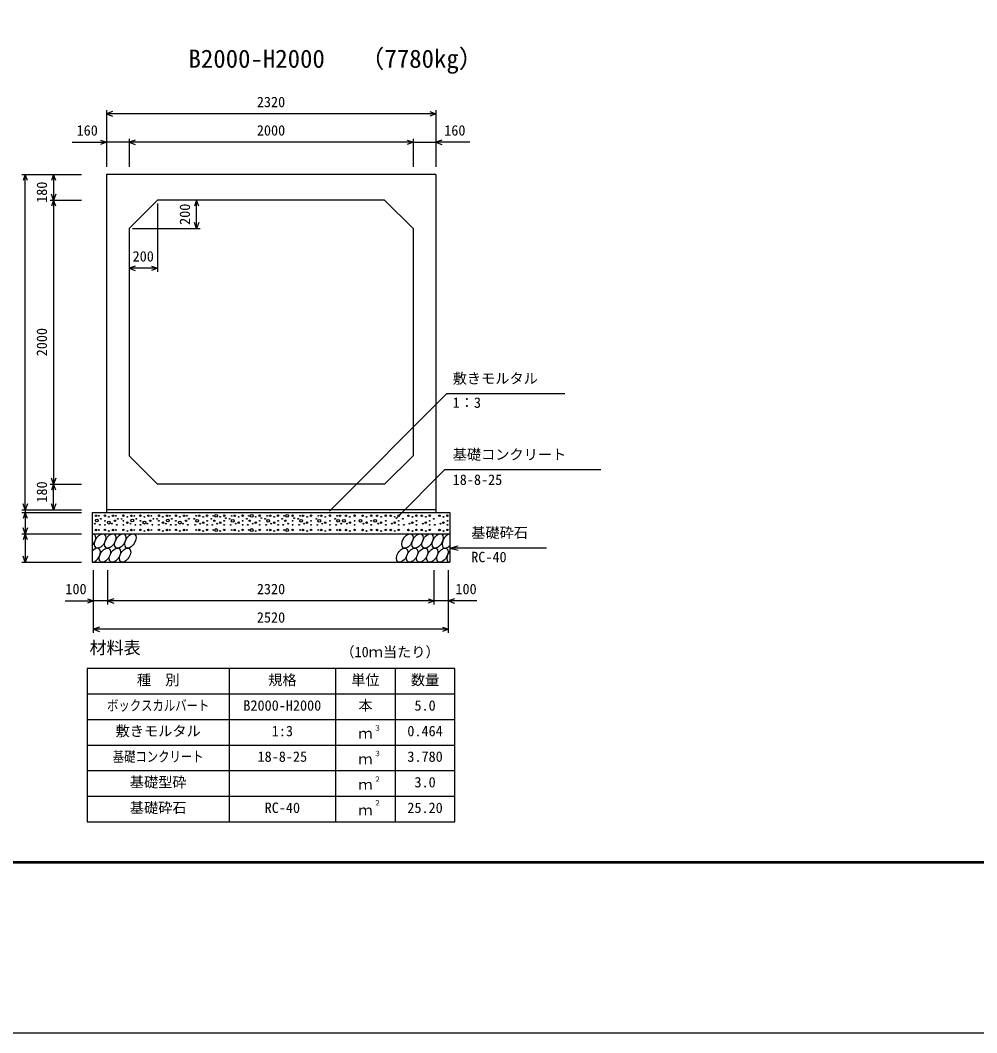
# Model space of a CAD drawing. Units: millimetres, scale not verified. Extents: x -50400 to 50400, y -17820 to 17820.
# Drawn here: x 33193 to 39930, y -17820 to -10692 of the extents above; entities that cross this region are included whole.
import ezdxf
from ezdxf.enums import TextEntityAlignment as Align

# ---------------------------------------------------------------- set-up
doc = ezdxf.new("R2010")
doc.units = ezdxf.units.MM
doc.header["$LTSCALE"] = 60
for name, color, linetype, lineweight in [('0-0_DIM', 7, 'Continuous', 25), ('0-1_Defpoints', 5, 'Continuous', 25), ('0-2_HATCH', 6, 'Continuous', 25), ('0-3_HYO', 3, 'Continuous', 25), ('0-4_HYO2', 4, 'Continuous', 25), ('0-5_OUTLINE', 3, 'Continuous', 25), ('0-7_TXT', 7, 'Continuous', 25), ('0-8_WAKU', 3, 'Continuous', 25)]:
    doc.layers.add(name, color=color, linetype=linetype, lineweight=lineweight)
doc.styles.add('ＭＳ ゴシック', font='')
doc.styles.get('ＭＳ ゴシック').set_extended_font_data('MS Gothic')

msp = doc.modelspace()

# ---------------------------------------------------------------- linework, layer by layer
at = {"layer": '0-0_DIM'}
for p, q in [((33799.98, -11326.22), (33799.98, -11723.11)), ((36119.98, -11326.22), (36119.98, -11723.11)), ((36119.98, -11351.22), (33799.98, -11351.22)), ((33959.98, -11526.22), (33959.98, -11723.11)), ((35959.98, -11526.22), (35959.98, -11723.11)), ((33559.24, -11551.22), (33799.98, -11551.22)), ((33959.98, -11551.22), (33799.98, -11551.22)), ((35959.98, -11551.22), (33959.98, -11551.22)), ((35959.98, -11551.22), (36119.98, -11551.22)), ((36360.73, -11551.22), (36119.98, -11551.22)), ((33203.88, -11778.11), (33624.98, -11778.11)), ((33228.88, -14138.11), (33228.88, -11778.11)), ((33428.88, -11778.11), (33428.88, -11958.11)), ((33403.88, -11958.11), (33624.98, -11958.11)), ((33428.88, -11958.11), (33428.88, -13958.11)), ((34436.05, -12158.11), (34436.05, -11958.11)), ((34159.98, -11983.11), (34159.98, -12462.83)), ((33984.98, -12158.11), (34461.05, -12158.11)), ((34159.98, -12437.83), (33959.98, -12437.83)), ((35371.17, -14147.69), (36196.48, -13322.38)), ((37028.89, -13322.38), (36196.48, -13322.38)), ((35838.01, -14201.84), (36182.07, -13857.78)), ((37281.62, -13857.78), (36182.07, -13857.78)), ((33403.88, -13958.11), (33624.98, -13958.11)), ((33428.88, -14138.11), (33428.88, -13958.11)), ((33203.88, -14138.11), (33624.98, -14138.11)), ((33203.88, -14158.11), (33624.98, -14158.11)), ((33228.88, -14138.11), (33228.88, -14158.11)), ((33228.88, -14158.11), (33228.88, -14308.11)), ((33203.88, -14308.11), (33624.98, -14308.11)), ((33228.88, -14308.11), (33228.88, -14508.11)), ((36219.98, -14408.11), (36277.94, -14392.58)), ((36899.79, -14408.11), (36219.98, -14408.11)), ((36219.98, -14408.11), (36277.94, -14423.64)), ((33203.88, -14508.11), (33624.98, -14508.11)), ((33709.98, -15004.72), (33709.98, -14563.11)), ((33809.98, -14804.72), (33809.98, -14563.11)), ((36109.98, -14804.72), (36109.98, -14563.11)), ((36109.98, -14804.72), (36109.98, -14563.11)), ((36209.98, -15004.72), (36209.98, -14563.11)), ((33510.44, -14779.72), (33709.98, -14779.72)), ((33809.98, -14779.72), (33709.98, -14779.72)), ((36109.98, -14779.72), (33809.98, -14779.72)), ((36209.98, -14779.72), (36109.98, -14779.72)), ((36409.53, -14779.72), (36209.98, -14779.72)), ((36209.98, -14979.72), (33709.98, -14979.72))]:
    msp.add_line(p, q, dxfattribs=at)
for points in [[(33842.27, -11335.83), (33799.98, -11351.22), (33842.27, -11366.61)], [(36077.7, -11335.83), (36119.98, -11351.22), (36077.7, -11366.61)], [(33757.7, -11535.83), (33799.98, -11551.22), (33757.7, -11566.61)], [(34002.27, -11535.83), (33959.98, -11551.22), (34002.27, -11566.61)], [(35917.7, -11535.83), (35959.98, -11551.22), (35917.7, -11566.61)], [(36162.27, -11535.83), (36119.98, -11551.22), (36162.27, -11566.61)], [(33244.27, -11820.4), (33228.88, -11778.11), (33213.49, -11820.4)], [(33444.27, -11820.4), (33428.88, -11778.11), (33413.49, -11820.4)], [(33444.27, -11915.83), (33428.88, -11958.11), (33413.49, -11915.83)], [(33444.27, -12000.4), (33428.88, -11958.11), (33413.49, -12000.4)], [(34451.44, -12000.4), (34436.05, -11958.11), (34420.66, -12000.4)], [(34451.44, -12115.83), (34436.05, -12158.11), (34420.66, -12115.83)], [(34002.27, -12422.44), (33959.98, -12437.83), (34002.27, -12453.22)], [(34117.7, -12422.44), (34159.98, -12437.83), (34117.7, -12453.22)], [(33444.27, -13915.83), (33428.88, -13958.11), (33413.49, -13915.83)], [(33444.27, -14000.4), (33428.88, -13958.11), (33413.49, -14000.4)], [(33244.27, -14095.83), (33228.88, -14138.11), (33213.49, -14095.83)], [(33444.27, -14095.83), (33428.88, -14138.11), (33413.49, -14095.83)], [(33244.27, -14200.4), (33228.88, -14158.11), (33213.49, -14200.4)], [(33244.27, -14265.83), (33228.88, -14308.11), (33213.49, -14265.83)], [(33244.27, -14350.4), (33228.88, -14308.11), (33213.49, -14350.4)], [(33244.27, -14465.83), (33228.88, -14508.11), (33213.49, -14465.83)], [(33667.7, -14764.33), (33709.98, -14779.72), (33667.7, -14795.12)], [(33852.27, -14764.33), (33809.98, -14779.72), (33852.27, -14795.12)], [(36067.7, -14764.33), (36109.98, -14779.72), (36067.7, -14795.12)], [(36252.27, -14764.33), (36209.98, -14779.72), (36252.27, -14795.12)], [(33752.27, -14964.33), (33709.98, -14979.72), (33752.27, -14995.12)], [(36167.7, -14964.33), (36209.98, -14979.72), (36167.7, -14995.12)]]:
    msp.add_lwpolyline(points, dxfattribs=at)
at = {"layer": '0-1_Defpoints'}
msp.add_lwpolyline([(0, -17820), (50400, -17820), (50400, 17820), (0, 17820)], close=True, dxfattribs=at)
at = {"layer": '0-2_HATCH'}
for centre, radius in [((33726.02, -14180.93), 5), ((33747.05, -14180.93), 2.5), ((33789.95, -14180.06), 5), ((33846.02, -14180.93), 5), ((33867.05, -14180.93), 2.5), ((33919.95, -14180.06), 5), ((33976.02, -14180.93), 5), ((33997.05, -14180.93), 2.5), ((34039.95, -14180.06), 5), ((34096.02, -14180.93), 5), ((34117.05, -14180.93), 2.5), ((34169.95, -14180.06), 5), ((34226.02, -14180.93), 5), ((34247.05, -14180.93), 2.5), ((34289.95, -14180.06), 5), ((34346.02, -14180.93), 5), ((34367.05, -14180.93), 2.5), ((34432.91, -14180.93), 2.5), ((34453.94, -14180.93), 5), ((34510.01, -14180.06), 5), ((34552.91, -14180.93), 2.5), ((34573.94, -14180.93), 10), ((34630.01, -14180.06), 5), ((34682.91, -14180.93), 2.5), ((34703.94, -14180.93), 5), ((34760.01, -14180.06), 5), ((34802.91, -14180.93), 2.5), ((34823.94, -14180.93), 10), ((34880.01, -14180.06), 5), ((34932.91, -14180.93), 2.5), ((34953.94, -14180.93), 5), ((35010.01, -14180.06), 5), ((35052.91, -14180.93), 2.5), ((35073.94, -14180.93), 10), ((35111.84, -14180.06), 5), ((35164.73, -14180.93), 2.5), ((35185.76, -14180.93), 5), ((35241.84, -14180.06), 5), ((35292.79, -14180.93), 2.5), ((35313.83, -14180.93), 5), ((35374.77, -14180.06), 5), ((35425.72, -14180.93), 2.5), ((35446.75, -14180.93), 5), ((35487.42, -14180.93), 5), ((35548.36, -14180.06), 5), ((35604.27, -14180.93), 5), ((35665.2, -14180.06), 5), ((35706.96, -14180.93), 5), ((35767.9, -14180.06), 5), ((35803.17, -14180.93), 5), ((35859.24, -14180.06), 5), ((35927.98, -14180.93), 5), ((35984.06, -14180.06), 5), ((36021.62, -14180.93), 5), ((36077.7, -14180.06), 5), ((36146.44, -14180.93), 5), ((36202.51, -14180.06), 5), ((33719.01, -14236.09), 2.5), ((33732.56, -14213.95), 10), ((33754.06, -14243.96), 2.5), ((33761.07, -14201.95), 2.5), ((33789.95, -14215.95), 2.5), ((33789.95, -14243.96), 2.5), ((33817.99, -14229.08), 10), ((33817.99, -14187.94), 2.5), ((33839.01, -14236.09), 2.5), ((33860.04, -14215.95), 5), ((33874.06, -14243.96), 2.5), ((33881.07, -14201.95), 2.5), ((33907.53, -14202.85), 2.5), ((33919.95, -14215.95), 2.5), ((33919.95, -14243.96), 2.5), ((33947.99, -14229.08), 5), ((33947.99, -14187.94), 2.5), ((33969.01, -14236.09), 2.5), ((33982.56, -14213.95), 10), ((34004.06, -14243.96), 2.5), ((34011.07, -14201.95), 2.5), ((34039.95, -14215.95), 2.5), ((34039.95, -14243.96), 2.5), ((34067.99, -14229.08), 10), ((34067.99, -14187.94), 2.5), ((34089.01, -14236.09), 2.5), ((34110.04, -14215.95), 5), ((34124.06, -14243.96), 2.5), ((34131.07, -14201.95), 2.5), ((34157.53, -14202.85), 2.5), ((34169.95, -14215.95), 2.5), ((34169.95, -14243.96), 2.5), ((34197.99, -14229.08), 5), ((34197.99, -14187.94), 2.5), ((34219.01, -14236.09), 2.5), ((34232.56, -14213.95), 10), ((34254.06, -14243.96), 2.5), ((34261.07, -14201.95), 2.5), ((34289.95, -14215.95), 2.5), ((34289.95, -14243.96), 2.5), ((34317.99, -14229.08), 10), ((34317.99, -14187.94), 2.5), ((34339.01, -14236.09), 2.5), ((34360.04, -14215.95), 5), ((34374.06, -14243.96), 2.5), ((34381.07, -14201.95), 2.5), ((34418.89, -14201.95), 2.5), ((34425.9, -14243.96), 2.5), ((34439.92, -14215.95), 10), ((34460.95, -14236.09), 2.5), ((34481.98, -14229.08), 5), ((34481.98, -14187.94), 2.5), ((34510.01, -14215.95), 2.5), ((34510.01, -14243.96), 2.5), ((34538.89, -14201.95), 2.5), ((34545.9, -14243.96), 2.5), ((34559.92, -14215.95), 5), ((34580.95, -14236.09), 2.5), ((34601.98, -14229.08), 5), ((34601.98, -14187.94), 2.5), ((34630.01, -14215.95), 2.5), ((34630.01, -14243.96), 2.5), ((34641.35, -14197.63), 2.5), ((34668.89, -14201.95), 2.5), ((34675.9, -14243.96), 2.5), ((34689.92, -14215.95), 10), ((34710.95, -14236.09), 2.5), ((34731.98, -14229.08), 5), ((34731.98, -14187.94), 2.5), ((34760.01, -14215.95), 2.5), ((34760.01, -14243.96), 2.5), ((34788.89, -14201.95), 2.5), ((34795.9, -14243.96), 2.5), ((34809.92, -14215.95), 5), ((34830.95, -14236.09), 2.5), ((34851.98, -14229.08), 5), ((34851.98, -14187.94), 2.5), ((34880.01, -14215.95), 2.5), ((34880.01, -14243.96), 2.5), ((34891.35, -14197.63), 2.5), ((34918.89, -14201.95), 2.5), ((34925.9, -14243.96), 2.5), ((34939.92, -14215.95), 10), ((34960.95, -14236.09), 2.5), ((34981.98, -14229.08), 5), ((34981.98, -14187.94), 2.5), ((35010.01, -14215.95), 2.5), ((35010.01, -14243.96), 2.5), ((35038.89, -14201.95), 2.5), ((35045.9, -14243.96), 2.5), ((35059.92, -14215.95), 5), ((35080.95, -14236.09), 2.5), ((35111.84, -14215.95), 2.5), ((35111.84, -14243.96), 2.5), ((35123.18, -14197.63), 2.5), ((35150.71, -14201.95), 2.5), ((35157.72, -14243.96), 2.5), ((35171.74, -14215.95), 10), ((35192.77, -14236.09), 2.5), ((35213.8, -14229.08), 5), ((35213.8, -14187.94), 2.5), ((35241.84, -14215.95), 2.5), ((35241.84, -14243.96), 2.5), ((35278.78, -14201.95), 2.5), ((35285.79, -14243.96), 2.5), ((35299.81, -14215.95), 10), ((35320.83, -14236.09), 2.5), ((35341.86, -14229.08), 5), ((35341.86, -14187.94), 2.5), ((35374.77, -14215.95), 2.5), ((35374.77, -14243.96), 2.5), ((35411.7, -14201.95), 2.5), ((35418.71, -14243.96), 2.5), ((35432.73, -14215.95), 10), ((35453.76, -14236.09), 2.5), ((35473.4, -14215.95), 10), ((35494.43, -14236.09), 2.5), ((35515.46, -14229.08), 5), ((35515.46, -14187.94), 2.5), ((35548.36, -14215.95), 2.5), ((35548.36, -14243.96), 2.5), ((35590.25, -14215.95), 10), ((35611.27, -14236.09), 2.5), ((35632.3, -14229.08), 5), ((35632.3, -14187.94), 2.5), ((35665.2, -14215.95), 2.5), ((35665.2, -14243.96), 2.5), ((35692.94, -14215.95), 10), ((35713.97, -14236.09), 2.5), ((35735, -14229.08), 5), ((35735, -14187.94), 2.5), ((35767.9, -14215.95), 2.5), ((35767.9, -14243.96), 2.5), ((35810.17, -14236.09), 2.5), ((35831.2, -14229.08), 5), ((35831.2, -14187.94), 2.5), ((35859.24, -14215.95), 2.5), ((35859.24, -14243.96), 2.5), ((35888.12, -14201.95), 2.5), ((35895.13, -14243.96), 2.5), ((35934.99, -14236.09), 2.5), ((35956.02, -14229.08), 5), ((35956.02, -14187.94), 2.5), ((35984.06, -14215.95), 2.5), ((35984.06, -14243.96), 2.5), ((36028.63, -14236.09), 2.5), ((36049.66, -14229.08), 5), ((36049.66, -14187.94), 2.5), ((36077.7, -14215.95), 2.5), ((36077.7, -14243.96), 2.5), ((36106.57, -14201.95), 2.5), ((36113.58, -14243.96), 2.5), ((36153.45, -14236.09), 2.5), ((36174.47, -14229.08), 5), ((36174.47, -14187.94), 2.5), ((36202.51, -14215.95), 2.5), ((36202.51, -14243.96), 2.5), ((33726.02, -14280.93), 5), ((33747.05, -14280.93), 2.5), ((33789.95, -14280.06), 5), ((33817.99, -14287.94), 2.5), ((33846.02, -14280.93), 5), ((33867.05, -14280.93), 2.5), ((33919.95, -14280.06), 5), ((33947.99, -14287.94), 2.5), ((33976.02, -14280.93), 5), ((33997.05, -14280.93), 2.5), ((34039.95, -14280.06), 5), ((34067.99, -14287.94), 2.5), ((34096.02, -14280.93), 5), ((34117.05, -14280.93), 2.5), ((34169.95, -14280.06), 5), ((34197.99, -14287.94), 2.5), ((34226.02, -14280.93), 5), ((34247.05, -14280.93), 2.5), ((34289.95, -14280.06), 5), ((34317.99, -14287.94), 2.5), ((34346.02, -14280.93), 5), ((34367.05, -14280.93), 2.5), ((34432.91, -14280.93), 2.5), ((34453.94, -14280.93), 5), ((34481.98, -14287.94), 2.5), ((34510.01, -14280.06), 5), ((34552.91, -14280.93), 2.5), ((34573.94, -14280.93), 10), ((34601.98, -14287.94), 2.5), ((34630.01, -14280.06), 5), ((34682.91, -14280.93), 2.5), ((34703.94, -14280.93), 5), ((34731.98, -14287.94), 2.5), ((34760.01, -14280.06), 5), ((34802.91, -14280.93), 2.5), ((34823.94, -14280.93), 10), ((34851.98, -14287.94), 2.5), ((34880.01, -14280.06), 5), ((34932.91, -14280.93), 2.5), ((34953.94, -14280.93), 5), ((34981.98, -14287.94), 2.5), ((35010.01, -14280.06), 5), ((35052.91, -14280.93), 2.5), ((35073.94, -14280.93), 10), ((35111.84, -14280.06), 5), ((35164.73, -14280.93), 2.5), ((35185.76, -14280.93), 5), ((35213.8, -14287.94), 2.5), ((35241.84, -14280.06), 5), ((35292.79, -14280.93), 2.5), ((35313.83, -14280.93), 5), ((35341.86, -14287.94), 2.5), ((35374.77, -14280.06), 5), ((35425.72, -14280.93), 2.5), ((35446.75, -14280.93), 5), ((35487.42, -14280.93), 5), ((35515.46, -14287.94), 2.5), ((35548.36, -14280.06), 5), ((35604.27, -14280.93), 5), ((35632.3, -14287.94), 2.5), ((35665.2, -14280.06), 5), ((35706.96, -14280.93), 5), ((35735, -14287.94), 2.5), ((35767.9, -14280.06), 5), ((35803.17, -14280.93), 5), ((35831.2, -14287.94), 2.5), ((35859.24, -14280.06), 5), ((35927.98, -14280.93), 5), ((35956.02, -14287.94), 2.5), ((35984.06, -14280.06), 5), ((36021.62, -14280.93), 5), ((36049.66, -14287.94), 2.5), ((36077.7, -14280.06), 5), ((36146.44, -14280.93), 5), ((36174.47, -14287.94), 2.5), ((36202.51, -14280.06), 5)]:
    msp.add_circle(centre, radius, dxfattribs=at)
for centre, start_param, end_param in [((33685.33, -14358.12), 4.3355439, 6.7245934), ((36204.54, -14358.12), 0.4199491, 4.357003), ((33718.58, -14458.11), 3.4740877, 7.5860497), ((36237.79, -14458.11), 1.2805297, 3.4964223)]:
    msp.add_ellipse(centre, major_axis=(29.09, 47.08), ratio=0.5792, start_param=start_param, end_param=end_param, dxfattribs=at)
for centre in [(33756.29, -14358.12), (33827.24, -14358.12), (33898.2, -14358.12), (33969.15, -14358.12), (35920.71, -14358.12), (35991.67, -14358.12), (36062.63, -14358.12), (36133.58, -14358.12), (33789.53, -14458.11), (33860.49, -14458.11), (33931.45, -14458.11), (35883.01, -14458.11), (35953.96, -14458.11), (36024.92, -14458.11), (36095.87, -14458.11), (36166.83, -14458.11)]:
    msp.add_ellipse(centre, major_axis=(29.09, 47.08), ratio=0.5792, dxfattribs=at)
at = {"layer": '0-3_HYO'}
for p, q in [((34664.98, -15254.72), (34664.98, -16334.72)), ((35414.98, -15254.72), (35414.98, -16334.72)), ((35834.98, -15254.72), (35834.98, -16334.72)), ((33664.98, -15434.72), (36254.98, -15434.72))]:
    msp.add_line(p, q, dxfattribs=at)
msp.add_lwpolyline([(33664.98, -16334.72), (36254.98, -16334.72), (36254.98, -15254.72), (33664.98, -15254.72)], close=True, dxfattribs=at)
at = {"layer": '0-4_HYO2'}
for p, q in [((33664.98, -15614.72), (36254.98, -15614.72)), ((33664.98, -15794.72), (36254.98, -15794.72)), ((33664.98, -15974.72), (36254.98, -15974.72)), ((33664.98, -16154.72), (36254.98, -16154.72))]:
    msp.add_line(p, q, dxfattribs=at)
at = {"layer": '0-5_OUTLINE'}
for p, q in [((33799.98, -11778.11), (33799.98, -14158.11)), ((36119.98, -11778.11), (33799.98, -11778.11)), ((36119.98, -11778.11), (36119.98, -14158.11)), ((33959.98, -12158.11), (34159.98, -11958.11)), ((35759.98, -11958.11), (34159.98, -11958.11)), ((33959.98, -12158.11), (33959.98, -13758.11)), ((33699.98, -14158.11), (33699.98, -14508.11)), ((33699.98, -14158.11), (36219.98, -14158.11)), ((36119.98, -14138.11), (33799.98, -14138.11)), ((36219.98, -14158.11), (36219.98, -14508.11)), ((33699.98, -14308.11), (36219.98, -14308.11)), ((33699.98, -14508.11), (36219.98, -14508.11))]:
    msp.add_line(p, q, dxfattribs=at)
msp.add_lwpolyline([(35759.98, -11958.11), (35959.98, -12158.11), (35959.98, -13758.11), (35759.98, -13958.11), (34159.98, -13958.11), (33959.98, -13758.11)], dxfattribs=at)
at = {"layer": '0-8_WAKU', "lineweight": 50}
msp.add_lwpolyline([(1200, -16620), (49200, -16620), (49200, 16620), (1200, 16620)], close=True, dxfattribs=at)

# ---------------------------------------------------------------- texts
at = {"layer": '0-0_DIM', "style": 'ＭＳ ゴシック'}
for s, p in [('2320', (34859.98, -11326.22)), ('160', (33590.34, -11526.22)), ('2000', (34859.98, -11526.22)), ('160', (36179.62, -11526.22)), ('200', (33984.98, -12412.83)), ('敷きモルタル', (36239.33, -13272.38)), ('1：3', (36239.33, -13442.5)), ('基礎コンクリート', (36239.33, -13807.78)), ('18-8-25', (36239.33, -13985.41)), ('基礎砕石', (36369.72, -14358.11)), ('RC-40', (36369.72, -14529.49)), ('100', (33511.34, -14754.72)), ('2320', (34859.98, -14754.72)), ('100', (36258.62, -14754.72)), ('2520', (34859.98, -14954.72))]:
    msp.add_text(s, height=73.31, dxfattribs=at).set_placement(p, align=Align.BOTTOM_LEFT)
for s, p in [('180', (33403.88, -11978.11)), ('200', (34411.05, -12133.11)), ('2000', (33403.88, -13058.11)), ('180', (33403.88, -14088.11))]:
    msp.add_text(s, height=73.31, rotation=90, dxfattribs=at).set_placement(p, align=Align.BOTTOM_LEFT)
at = {"layer": '0-7_TXT', "style": 'ＭＳ ゴシック'}
for s, height, p in [('B2000-H2000', 128.3, (34378.73, -11065.61)), ('（7780kg）', 128.3, (35583.57, -11065.61)), ('材料表', 87.98, (33681.65, -15179.72)), ('（10ｍ当たり）', 73.31, (35448.31, -15198.06)), ('種\u3000別', 73.31, (34014.98, -15394.72)), ('規格', 73.31, (34939.98, -15394.72)), ('単位', 73.31, (35524.98, -15394.72)), ('数量', 73.31, (35944.98, -15394.72)), ('B2000-H2000', 73.31, (34764.98, -15574.72)), ('本', 73.31, (35574.98, -15574.72)), ('5.0', 73.31, (35969.98, -15574.72)), ('敷きモルタル', 73.31, (33864.98, -15754.72)), ('1:3', 73.31, (34964.98, -15754.72)), ('３', 36.66, (35684.22, -15704.11)), ('0.464', 73.31, (35919.98, -15754.72)), ('ｍ', 73.31, (35574.98, -15771.39)), ('18-8-25', 73.31, (34864.98, -15934.72)), ('ｍ', 73.31, (35574.98, -15951.39)), ('３', 36.66, (35684.22, -15884.11)), ('3.780', 73.31, (35919.98, -15934.72)), ('基礎型砕', 73.31, (33964.98, -16114.72)), ('２', 36.66, (35684.22, -16064.11)), ('3.0', 73.31, (35969.98, -16114.72)), ('ｍ', 73.31, (35574.98, -16131.39)), ('基礎砕石', 73.31, (33964.98, -16294.72)), ('RC-40', 73.31, (34914.98, -16294.72)), ('ｍ', 73.31, (35574.98, -16311.39)), ('２', 36.66, (35684.22, -16230.78)), ('25.20', 73.31, (35919.98, -16294.72))]:
    msp.add_text(s, height=height, dxfattribs=at).set_placement(p, align=Align.BOTTOM_LEFT)
at = {"layer": '0-7_TXT', "style": 'ＭＳ ゴシック', "width": 0.8}
for s, p in [('ボックスカルバート', (33804.98, -15574.72)), ('基礎コンクリート', (33844.98, -15934.72))]:
    msp.add_text(s, height=73.31, dxfattribs=at).set_placement(p, align=Align.BOTTOM_LEFT)

doc.saveas('drawing.dxf')
